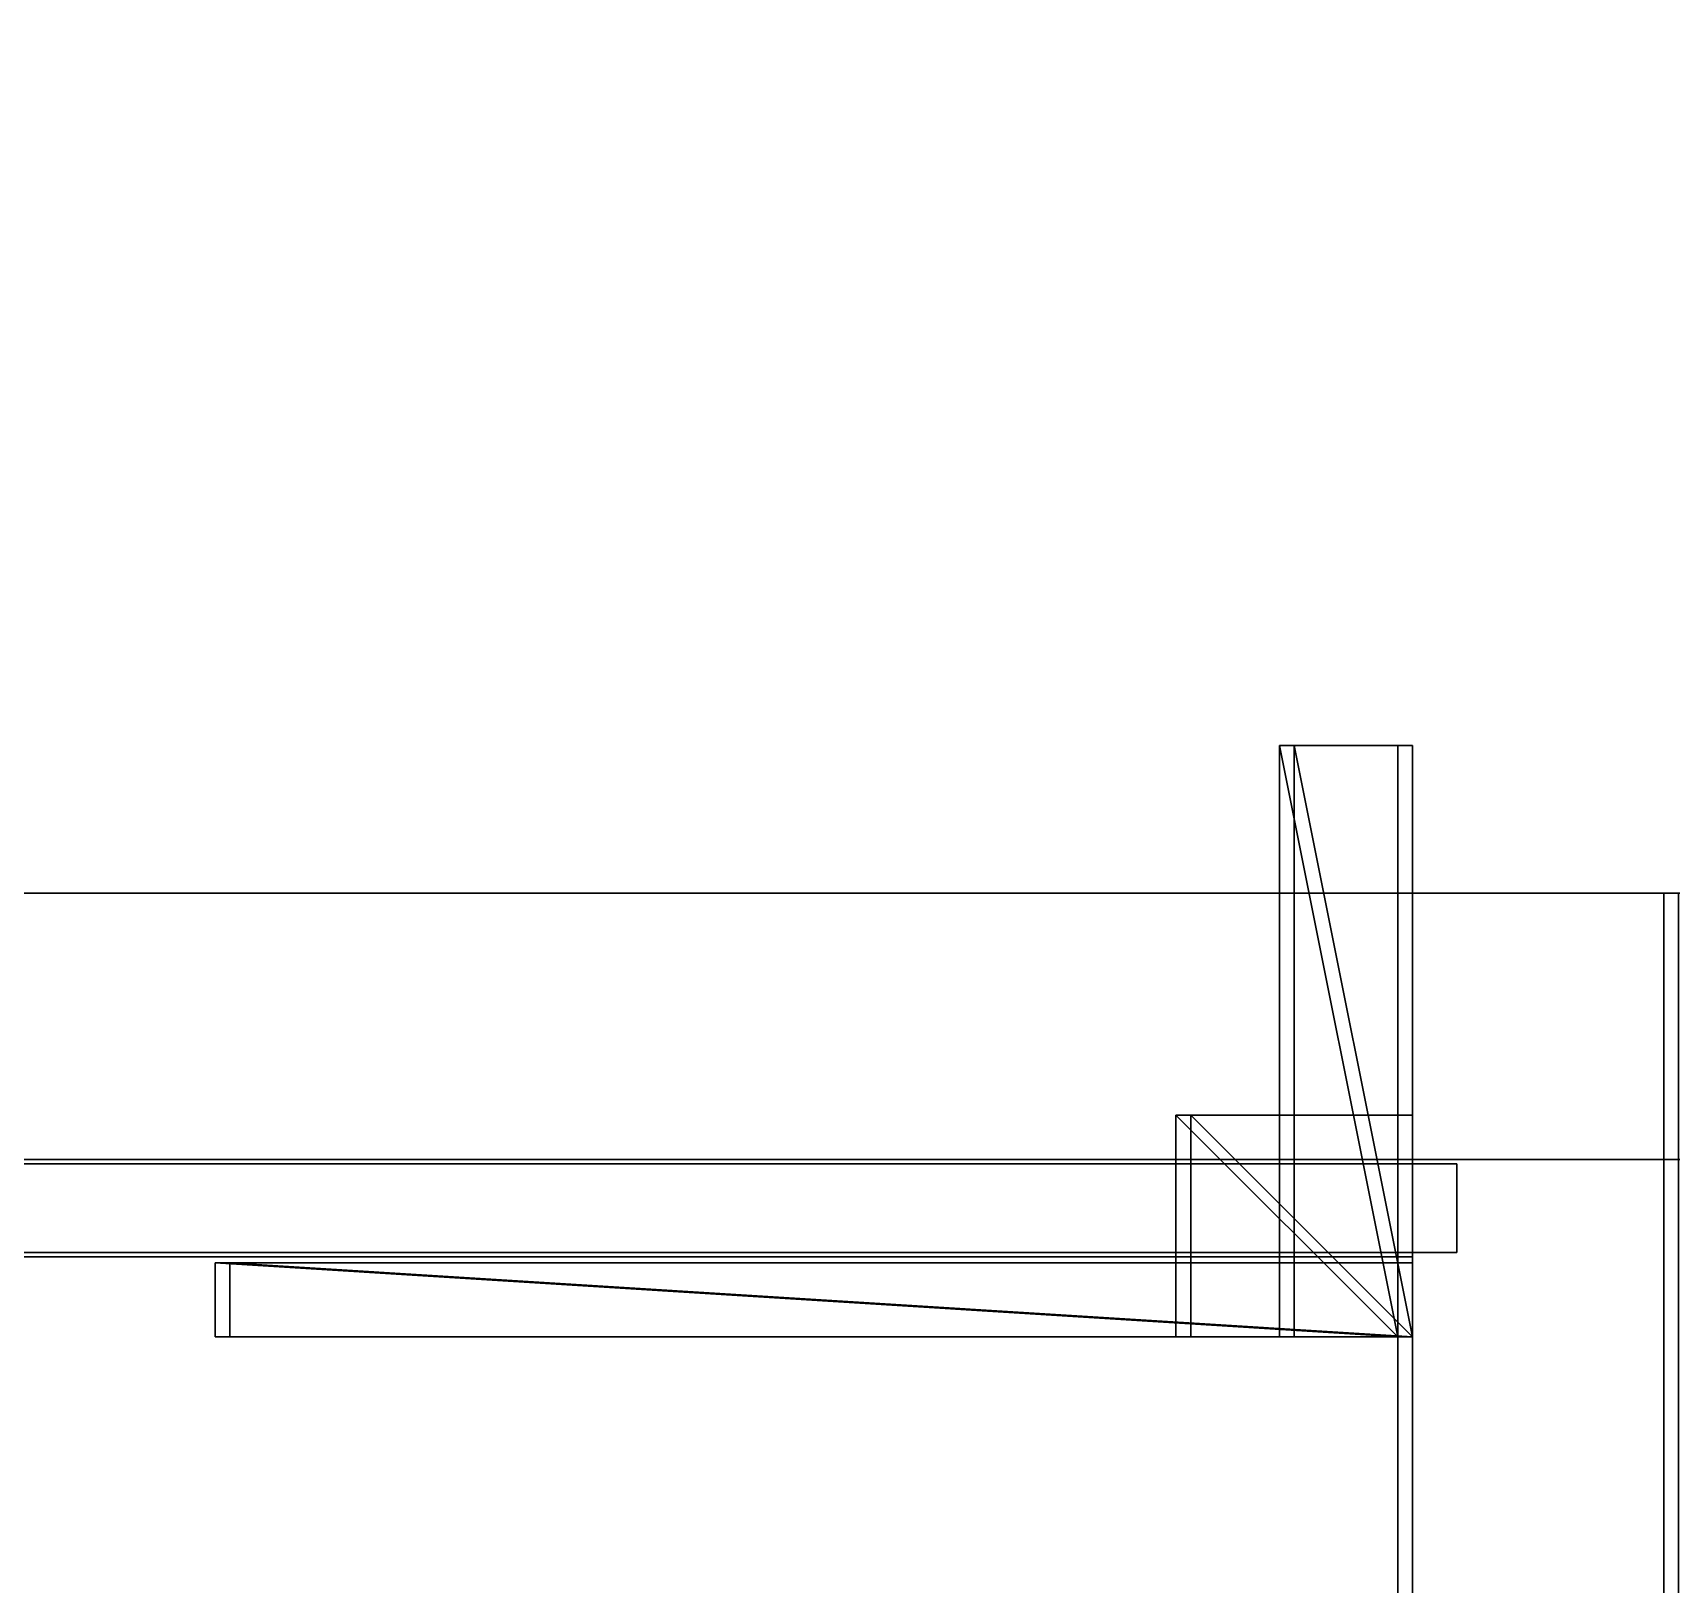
# Model space of a CAD drawing. Extents: x 0 to 7800, y -5130 to 1.
# Drawn here: x 2679.4 to 2790.2, y -250.7 to -145.8 of the extents above; entities that cross this region are included whole.
import ezdxf

# ---------------------------------------------------------------- set-up
doc = ezdxf.new("R2010")
doc.units = 0
for name, color, linetype in [('LAYER0', 7, 'CONTINUOUS'), ('LAYER181', 7, 'CONTINUOUS'), ('LAYER190', 2, 'CONTINUOUS'), ('LAYER191', 7, 'CONTINUOUS'), ('LAYER192', 253, 'CONTINUOUS'), ('LAYER193', 253, 'CONTINUOUS'), ('LAYER194', 253, 'CONTINUOUS'), ('LAYER195', 253, 'CONTINUOUS'), ('LAYER196', 253, 'CONTINUOUS'), ('LAYER197', 253, 'CONTINUOUS'), ('LAYER198', 7, 'CONTINUOUS'), ('LAYER199', 7, 'CONTINUOUS'), ('LAYER2', 7, 'CONTINUOUS'), ('LAYER200', 7, 'CONTINUOUS'), ('LAYER201', 7, 'CONTINUOUS'), ('LAYER285', 35, 'CONTINUOUS'), ('LAYER286', 35, 'CONTINUOUS'), ('LAYER287', 35, 'CONTINUOUS'), ('LAYER34', 7, 'CONTINUOUS'), ('LAYER4', 2, 'CONTINUOUS'), ('LAYER43', 2, 'CONTINUOUS'), ('LAYER44', 7, 'CONTINUOUS'), ('LAYER45', 253, 'CONTINUOUS'), ('LAYER46', 253, 'CONTINUOUS'), ('LAYER47', 253, 'CONTINUOUS'), ('LAYER48', 253, 'CONTINUOUS'), ('LAYER49', 253, 'CONTINUOUS'), ('LAYER50', 253, 'CONTINUOUS'), ('LAYER51', 7, 'CONTINUOUS'), ('LAYER53', 7, 'CONTINUOUS'), ('LAYER54', 7, 'CONTINUOUS'), ('LAYER727', 45, 'CONTINUOUS'), ('LAYER729', 45, 'CONTINUOUS'), ('LAYER731', 45, 'CONTINUOUS')]:
    doc.layers.add(name, color=color, linetype=linetype)

msp = doc.modelspace()

# ---------------------------------------------------------------- linework, layer by layer
at = {"layer": 'LAYER0'}
for points, invisible_edges in [([(4030.693, -54.002, -5), (1025.693, -1555.002, -5), (1025.693, -54.002, -5), (4030.693, -54.002, -5)], 1), ([(1025.693, -1555.002, -5), (4030.693, -54.002, -5), (1412.693, -4773.002, -5), (1025.693, -1555.002, -5)], 7), ([(1025.693, -54.002), (1412.693, -4773.002), (4030.693, -54.002), (1025.693, -54.002)], 3), ([(1412.693, -4773.002, -5), (4030.693, -54.002, -5), (1412.693, -5130.002, -5), (1412.693, -4773.002, -5)], 3), ([(1412.693, -5130.002, -5), (4030.693, -54.002, -5), (2602.693, -4730.002, -5), (1412.693, -5130.002, -5)], 7), ([(4030.693, -54.002), (1412.693, -4773.002), (2602.693, -4730.002), (4030.693, -54.002)], 7), ([(2602.693, -4730.002, -5), (4030.693, -54.002, -5), (4030.693, -289.002, -5), (2602.693, -4730.002, -5)], 5), ([(4030.693, -54.002), (2602.693, -4730.002), (4030.693, -289.002), (4030.693, -54.002)], 3)]:
    msp.add_3dface(points, dxfattribs=dict(at, invisible_edges=invisible_edges))
at = {"layer": 'LAYER181', "invisible_edges": 1}
for points in [[(2771.695, -204, 1950), (2771.695, -584, 2380), (2771.695, -204, 2380), (2771.695, -204, 1950)], [(2771.695, -584, 2380), (2771.695, -204, 1950), (2771.695, -584, 1950), (2771.695, -584, 2380)], [(2771.695, -204, 1950), (2789.695, -584, 1950), (2771.695, -584, 1950), (2771.695, -204, 1950)], [(2789.695, -584, 1950), (2771.695, -204, 1950), (2789.695, -204, 1950), (2789.695, -584, 1950)], [(2789.695, -204, 2380), (2771.695, -584, 2380), (2789.695, -584, 2380), (2789.695, -204, 2380)], [(2771.695, -584, 2380), (2789.695, -204, 2380), (2771.695, -204, 2380), (2771.695, -584, 2380)], [(2789.695, -204, 2380), (2771.695, -204, 1950), (2771.695, -204, 2380), (2789.695, -204, 2380)], [(2771.695, -204, 1950), (2789.695, -204, 2380), (2789.695, -204, 1950), (2771.695, -204, 1950)], [(2789.695, -584, 1950), (2789.695, -204, 2380), (2789.695, -584, 2380), (2789.695, -584, 1950)], [(2789.695, -204, 2380), (2789.695, -584, 1950), (2789.695, -204, 1950), (2789.695, -204, 2380)]]:
    msp.add_3dface(points, dxfattribs=at)
at = {"layer": 'LAYER190'}
for points in [[(2691.695, -234, 2349.5), (2691.695, -229, 2326.5), (2691.695, -234, 2326.5), (2691.695, -234, 2349.5)], [(2691.695, -229, 2349.5), (2691.695, -229, 2326.5), (2691.695, -234, 2349.5), (2691.695, -229, 2349.5)], [(2771.695, -234, 2349.5), (2691.695, -229, 2349.5), (2691.695, -234, 2349.5), (2771.695, -234, 2349.5)], [(2771.695, -229, 2349.5), (2691.695, -229, 2349.5), (2771.695, -234, 2349.5), (2771.695, -229, 2349.5)], [(2691.695, -229, 2326.5), (2771.695, -234, 2326.5), (2691.695, -234, 2326.5), (2691.695, -229, 2326.5)], [(2771.695, -229, 2326.5), (2771.695, -234, 2326.5), (2691.695, -229, 2326.5), (2771.695, -229, 2326.5)], [(2691.695, -229, 2349.5), (2771.695, -229, 2326.5), (2691.695, -229, 2326.5), (2691.695, -229, 2349.5)], [(2771.695, -229, 2349.5), (2771.695, -229, 2326.5), (2691.695, -229, 2349.5), (2771.695, -229, 2349.5)], [(2771.695, -234, 2326.5), (2771.695, -229, 2349.5), (2771.695, -234, 2349.5), (2771.695, -234, 2326.5)], [(2771.695, -229, 2326.5), (2771.695, -229, 2349.5), (2771.695, -234, 2326.5), (2771.695, -229, 2326.5)], [(2691.695, -234, 2326.5), (2771.695, -234, 2349.5), (2691.695, -234, 2349.5), (2691.695, -234, 2326.5)], [(2771.695, -234, 2326.5), (2771.695, -234, 2349.5), (2691.695, -234, 2326.5), (2771.695, -234, 2326.5)]]:
    msp.add_3dface(points, dxfattribs=at)
at = {"layer": 'LAYER191', "invisible_edges": 1}
for points in [[(2771.695, -234, 2349.5), (2691.695, -229, 2349.5), (2691.695, -234, 2349.5), (2771.695, -234, 2349.5)], [(2691.695, -229, 2349.5), (2771.695, -234, 2349.5), (2771.695, -229, 2349.5), (2691.695, -229, 2349.5)], [(2691.695, -229, 2349.5), (2691.695, -234, 2326.5), (2691.695, -234, 2349.5), (2691.695, -229, 2349.5)], [(2691.695, -234, 2326.5), (2691.695, -229, 2349.5), (2691.695, -229, 2326.5), (2691.695, -234, 2326.5)], [(2771.695, -229, 2326.5), (2691.695, -234, 2326.5), (2691.695, -229, 2326.5), (2771.695, -229, 2326.5)], [(2691.695, -234, 2326.5), (2771.695, -229, 2326.5), (2771.695, -234, 2326.5), (2691.695, -234, 2326.5)], [(2691.695, -229, 2349.5), (2771.695, -229, 2326.5), (2691.695, -229, 2326.5), (2691.695, -229, 2349.5)], [(2771.695, -229, 2326.5), (2691.695, -229, 2349.5), (2771.695, -229, 2349.5), (2771.695, -229, 2326.5)], [(2771.695, -229, 2326.5), (2771.695, -234, 2349.5), (2771.695, -234, 2326.5), (2771.695, -229, 2326.5)], [(2771.695, -234, 2349.5), (2771.695, -229, 2326.5), (2771.695, -229, 2349.5), (2771.695, -234, 2349.5)], [(2771.695, -234, 2349.5), (2691.695, -234, 2326.5), (2771.695, -234, 2326.5), (2771.695, -234, 2349.5)], [(2691.695, -234, 2326.5), (2771.695, -234, 2349.5), (2691.695, -234, 2349.5), (2691.695, -234, 2326.5)]]:
    msp.add_3dface(points, dxfattribs=at)
at = {"layer": 'LAYER192'}
for points in [[(2756.695, -234, 2349.5), (2756.695, -219, 2334.5), (2756.695, -234, 2334.5), (2756.695, -234, 2349.5)], [(2756.695, -219, 2349.5), (2756.695, -219, 2334.5), (2756.695, -234, 2349.5), (2756.695, -219, 2349.5)], [(2771.695, -234, 2349.5), (2756.695, -219, 2349.5), (2756.695, -234, 2349.5), (2771.695, -234, 2349.5)], [(2771.695, -219, 2349.5), (2756.695, -219, 2349.5), (2771.695, -234, 2349.5), (2771.695, -219, 2349.5)], [(2756.695, -219, 2334.5), (2771.695, -234, 2334.5), (2756.695, -234, 2334.5), (2756.695, -219, 2334.5)], [(2771.695, -219, 2334.5), (2771.695, -234, 2334.5), (2756.695, -219, 2334.5), (2771.695, -219, 2334.5)], [(2756.695, -219, 2349.5), (2771.695, -219, 2334.5), (2756.695, -219, 2334.5), (2756.695, -219, 2349.5)], [(2771.695, -219, 2349.5), (2771.695, -219, 2334.5), (2756.695, -219, 2349.5), (2771.695, -219, 2349.5)], [(2771.695, -234, 2334.5), (2771.695, -219, 2349.5), (2771.695, -234, 2349.5), (2771.695, -234, 2334.5)], [(2771.695, -219, 2334.5), (2771.695, -219, 2349.5), (2771.695, -234, 2334.5), (2771.695, -219, 2334.5)], [(2756.695, -234, 2334.5), (2771.695, -234, 2349.5), (2756.695, -234, 2349.5), (2756.695, -234, 2334.5)], [(2771.695, -234, 2334.5), (2771.695, -234, 2349.5), (2756.695, -234, 2334.5), (2771.695, -234, 2334.5)]]:
    msp.add_3dface(points, dxfattribs=at)
at = {"layer": 'LAYER193'}
for points in [[(2756.695, -234, 2349.5), (2756.695, -219, 2334.5), (2756.695, -234, 2334.5), (2756.695, -234, 2349.5)], [(2756.695, -219, 2349.5), (2756.695, -219, 2334.5), (2756.695, -234, 2349.5), (2756.695, -219, 2349.5)], [(2771.695, -234, 2349.5), (2756.695, -219, 2349.5), (2756.695, -234, 2349.5), (2771.695, -234, 2349.5)], [(2771.695, -219, 2349.5), (2756.695, -219, 2349.5), (2771.695, -234, 2349.5), (2771.695, -219, 2349.5)], [(2756.695, -219, 2334.5), (2771.695, -234, 2334.5), (2756.695, -234, 2334.5), (2756.695, -219, 2334.5)], [(2771.695, -219, 2334.5), (2771.695, -234, 2334.5), (2756.695, -219, 2334.5), (2771.695, -219, 2334.5)], [(2756.695, -219, 2349.5), (2771.695, -219, 2334.5), (2756.695, -219, 2334.5), (2756.695, -219, 2349.5)], [(2771.695, -219, 2349.5), (2771.695, -219, 2334.5), (2756.695, -219, 2349.5), (2771.695, -219, 2349.5)], [(2771.695, -234, 2334.5), (2771.695, -219, 2349.5), (2771.695, -234, 2349.5), (2771.695, -234, 2334.5)], [(2771.695, -219, 2334.5), (2771.695, -219, 2349.5), (2771.695, -234, 2334.5), (2771.695, -219, 2334.5)], [(2756.695, -234, 2334.5), (2771.695, -234, 2349.5), (2756.695, -234, 2349.5), (2756.695, -234, 2334.5)], [(2771.695, -234, 2334.5), (2771.695, -234, 2349.5), (2756.695, -234, 2334.5), (2771.695, -234, 2334.5)]]:
    msp.add_3dface(points, dxfattribs=at)
at = {"layer": 'LAYER194'}
for points in [[(2756.695, -234, 2349.5), (2756.695, -219, 2334.5), (2756.695, -234, 2334.5), (2756.695, -234, 2349.5)], [(2756.695, -219, 2349.5), (2756.695, -219, 2334.5), (2756.695, -234, 2349.5), (2756.695, -219, 2349.5)], [(2771.695, -234, 2349.5), (2756.695, -219, 2349.5), (2756.695, -234, 2349.5), (2771.695, -234, 2349.5)], [(2771.695, -219, 2349.5), (2756.695, -219, 2349.5), (2771.695, -234, 2349.5), (2771.695, -219, 2349.5)], [(2756.695, -219, 2334.5), (2771.695, -234, 2334.5), (2756.695, -234, 2334.5), (2756.695, -219, 2334.5)], [(2771.695, -219, 2334.5), (2771.695, -234, 2334.5), (2756.695, -219, 2334.5), (2771.695, -219, 2334.5)], [(2756.695, -219, 2349.5), (2771.695, -219, 2334.5), (2756.695, -219, 2334.5), (2756.695, -219, 2349.5)], [(2771.695, -219, 2349.5), (2771.695, -219, 2334.5), (2756.695, -219, 2349.5), (2771.695, -219, 2349.5)], [(2771.695, -234, 2334.5), (2771.695, -219, 2349.5), (2771.695, -234, 2349.5), (2771.695, -234, 2334.5)], [(2771.695, -219, 2334.5), (2771.695, -219, 2349.5), (2771.695, -234, 2334.5), (2771.695, -219, 2334.5)], [(2756.695, -234, 2334.5), (2771.695, -234, 2349.5), (2756.695, -234, 2349.5), (2756.695, -234, 2334.5)], [(2771.695, -234, 2334.5), (2771.695, -234, 2349.5), (2756.695, -234, 2334.5), (2771.695, -234, 2334.5)]]:
    msp.add_3dface(points, dxfattribs=at)
at = {"layer": 'LAYER195'}
for points in [[(2756.695, -234, 2349.5), (2756.695, -219, 2334.5), (2756.695, -234, 2334.5), (2756.695, -234, 2349.5)], [(2756.695, -219, 2349.5), (2756.695, -219, 2334.5), (2756.695, -234, 2349.5), (2756.695, -219, 2349.5)], [(2771.695, -234, 2349.5), (2756.695, -219, 2349.5), (2756.695, -234, 2349.5), (2771.695, -234, 2349.5)], [(2771.695, -219, 2349.5), (2756.695, -219, 2349.5), (2771.695, -234, 2349.5), (2771.695, -219, 2349.5)], [(2756.695, -219, 2334.5), (2771.695, -234, 2334.5), (2756.695, -234, 2334.5), (2756.695, -219, 2334.5)], [(2771.695, -219, 2334.5), (2771.695, -234, 2334.5), (2756.695, -219, 2334.5), (2771.695, -219, 2334.5)], [(2756.695, -219, 2349.5), (2771.695, -219, 2334.5), (2756.695, -219, 2334.5), (2756.695, -219, 2349.5)], [(2771.695, -219, 2349.5), (2771.695, -219, 2334.5), (2756.695, -219, 2349.5), (2771.695, -219, 2349.5)], [(2771.695, -234, 2334.5), (2771.695, -219, 2349.5), (2771.695, -234, 2349.5), (2771.695, -234, 2334.5)], [(2771.695, -219, 2334.5), (2771.695, -219, 2349.5), (2771.695, -234, 2334.5), (2771.695, -219, 2334.5)], [(2756.695, -234, 2334.5), (2771.695, -234, 2349.5), (2756.695, -234, 2349.5), (2756.695, -234, 2334.5)], [(2771.695, -234, 2334.5), (2771.695, -234, 2349.5), (2756.695, -234, 2334.5), (2771.695, -234, 2334.5)]]:
    msp.add_3dface(points, dxfattribs=at)
at = {"layer": 'LAYER196'}
for points in [[(2763.695, -234, 2349.5), (2763.695, -194, 2341.5), (2763.695, -234, 2341.5), (2763.695, -234, 2349.5)], [(2763.695, -194, 2349.5), (2763.695, -194, 2341.5), (2763.695, -234, 2349.5), (2763.695, -194, 2349.5)], [(2771.695, -234, 2349.5), (2763.695, -194, 2349.5), (2763.695, -234, 2349.5), (2771.695, -234, 2349.5)], [(2771.695, -194, 2349.5), (2763.695, -194, 2349.5), (2771.695, -234, 2349.5), (2771.695, -194, 2349.5)], [(2763.695, -194, 2341.5), (2771.695, -234, 2341.5), (2763.695, -234, 2341.5), (2763.695, -194, 2341.5)], [(2771.695, -194, 2341.5), (2771.695, -234, 2341.5), (2763.695, -194, 2341.5), (2771.695, -194, 2341.5)], [(2763.695, -194, 2349.5), (2771.695, -194, 2341.5), (2763.695, -194, 2341.5), (2763.695, -194, 2349.5)], [(2771.695, -194, 2349.5), (2771.695, -194, 2341.5), (2763.695, -194, 2349.5), (2771.695, -194, 2349.5)], [(2771.695, -234, 2341.5), (2771.695, -194, 2349.5), (2771.695, -234, 2349.5), (2771.695, -234, 2341.5)], [(2771.695, -194, 2341.5), (2771.695, -194, 2349.5), (2771.695, -234, 2341.5), (2771.695, -194, 2341.5)], [(2763.695, -234, 2341.5), (2771.695, -234, 2349.5), (2763.695, -234, 2349.5), (2763.695, -234, 2341.5)], [(2771.695, -234, 2341.5), (2771.695, -234, 2349.5), (2763.695, -234, 2341.5), (2771.695, -234, 2341.5)]]:
    msp.add_3dface(points, dxfattribs=at)
at = {"layer": 'LAYER197'}
for points in [[(2691.695, -234, 2349.5), (2691.695, -229, 2333.5), (2691.695, -234, 2333.5), (2691.695, -234, 2349.5)], [(2691.695, -229, 2349.5), (2691.695, -229, 2333.5), (2691.695, -234, 2349.5), (2691.695, -229, 2349.5)], [(2771.695, -234, 2349.5), (2691.695, -229, 2349.5), (2691.695, -234, 2349.5), (2771.695, -234, 2349.5)], [(2771.695, -229, 2349.5), (2691.695, -229, 2349.5), (2771.695, -234, 2349.5), (2771.695, -229, 2349.5)], [(2691.695, -229, 2333.5), (2771.695, -234, 2333.5), (2691.695, -234, 2333.5), (2691.695, -229, 2333.5)], [(2771.695, -229, 2333.5), (2771.695, -234, 2333.5), (2691.695, -229, 2333.5), (2771.695, -229, 2333.5)], [(2691.695, -229, 2349.5), (2771.695, -229, 2333.5), (2691.695, -229, 2333.5), (2691.695, -229, 2349.5)], [(2771.695, -229, 2349.5), (2771.695, -229, 2333.5), (2691.695, -229, 2349.5), (2771.695, -229, 2349.5)], [(2771.695, -234, 2333.5), (2771.695, -229, 2349.5), (2771.695, -234, 2349.5), (2771.695, -234, 2333.5)], [(2771.695, -229, 2333.5), (2771.695, -229, 2349.5), (2771.695, -234, 2333.5), (2771.695, -229, 2333.5)], [(2691.695, -234, 2333.5), (2771.695, -234, 2349.5), (2691.695, -234, 2349.5), (2691.695, -234, 2333.5)], [(2771.695, -234, 2333.5), (2771.695, -234, 2349.5), (2691.695, -234, 2333.5), (2771.695, -234, 2333.5)]]:
    msp.add_3dface(points, dxfattribs=at)
at = {"layer": 'LAYER198', "invisible_edges": 1}
for points in [[(2771.695, -204, 1951), (2029.695, -584, 1951), (2029.695, -204, 1951), (2771.695, -204, 1951)], [(2029.695, -584, 1951), (2771.695, -204, 1951), (2771.695, -584, 1951), (2029.695, -584, 1951)], [(2029.695, -204, 1969), (2771.695, -204, 1951), (2029.695, -204, 1951), (2029.695, -204, 1969)], [(2771.695, -204, 1951), (2029.695, -204, 1969), (2771.695, -204, 1969), (2771.695, -204, 1951)], [(2771.695, -584, 1969), (2029.695, -204, 1969), (2029.695, -584, 1969), (2771.695, -584, 1969)], [(2029.695, -204, 1969), (2771.695, -584, 1969), (2771.695, -204, 1969), (2029.695, -204, 1969)], [(2771.695, -204, 1951), (2771.695, -584, 1969), (2771.695, -584, 1951), (2771.695, -204, 1951)], [(2771.695, -584, 1969), (2771.695, -204, 1951), (2771.695, -204, 1969), (2771.695, -584, 1969)]]:
    msp.add_3dface(points, dxfattribs=at)
at = {"layer": 'LAYER199', "invisible_edges": 1}
for points in [[(2029.695, -204, 2379), (2771.695, -584, 2379), (2771.695, -204, 2379), (2029.695, -204, 2379)], [(2771.695, -584, 2379), (2029.695, -204, 2379), (2029.695, -584, 2379), (2771.695, -584, 2379)], [(2771.695, -204, 2361), (2029.695, -204, 2379), (2771.695, -204, 2379), (2771.695, -204, 2361)], [(2029.695, -204, 2379), (2771.695, -204, 2361), (2029.695, -204, 2361), (2029.695, -204, 2379)], [(2029.695, -584, 2361), (2771.695, -204, 2361), (2771.695, -584, 2361), (2029.695, -584, 2361)], [(2771.695, -204, 2361), (2029.695, -584, 2361), (2029.695, -204, 2361), (2771.695, -204, 2361)], [(2771.695, -204, 2361), (2771.695, -584, 2379), (2771.695, -584, 2361), (2771.695, -204, 2361)], [(2771.695, -584, 2379), (2771.695, -204, 2361), (2771.695, -204, 2379), (2771.695, -584, 2379)]]:
    msp.add_3dface(points, dxfattribs=at)
at = {"layer": 'LAYER2'}
for points, invisible_edges in [([(1175.693, -204.002), (1025.693, -54.002), (4030.693, -54.002), (1175.693, -204.002)], 5), ([(1175.693, -204.002), (4030.693, -54.002), (3880.693, -204.002), (1175.693, -204.002)], 3), ([(1175.693, -204.002, 2657), (3580.703, -204.002, 1910), (3880.693, -204.002, 2657), (1175.693, -204.002, 2657)], 3), ([(1175.693, -204.002, 2657), (3580.703, -204.002, 1830), (3580.703, -204.002, 1910), (1175.693, -204.002, 2657)], 5), ([(1175.693, -204.002, 2657), (3050.703, -204.002, 1730), (3580.703, -204.002, 1830), (1175.693, -204.002, 2657)], 7), ([(1175.693, -204.002, 2657), (3050.703, -204.002, 1650), (3050.703, -204.002, 1730), (1175.693, -204.002, 2657)], 5), ([(1175.693, -204.002, 2657), (1830.703, -204.002, 1160), (3050.703, -204.002, 1650), (1175.693, -204.002, 2657)], 7), ([(1830.703, -204.002, 1080), (1175.693, -204.002), (3110.703, -204.002, 1080), (1830.703, -204.002, 1080)], 7), ([(3880.693, -204.002), (3110.703, -204.002, 1080), (1175.693, -204.002), (3880.693, -204.002)], 3), ([(3050.703, -204.002, 1650), (1830.703, -204.002, 1160), (3110.703, -204.002, 1650), (3050.703, -204.002, 1650)], 3), ([(1830.703, -204.002, 1160), (3640.703, -204.002, 1830), (3110.703, -204.002, 1650), (1830.703, -204.002, 1160)], 7), ([(1890.703, -204.002, 1160), (3640.703, -204.002, 1830), (1830.703, -204.002, 1160), (1890.703, -204.002, 1160)], 3), ([(1890.703, -204.002, 1080), (3050.703, -204.002, 1160), (1890.703, -204.002, 1160), (1890.703, -204.002, 1080)], 3), ([(3050.703, -204.002, 1160), (1890.703, -204.002, 1080), (3050.703, -204.002, 1080), (3050.703, -204.002, 1160)], 3), ([(3050.703, -204.002, 1160), (3640.703, -204.002, 1830), (1890.703, -204.002, 1160), (3050.703, -204.002, 1160)], 7)]:
    msp.add_3dface(points, dxfattribs=dict(at, invisible_edges=invisible_edges))
at = {"layer": 'LAYER200', "invisible_edges": 1}
for points in [[(2025.695, -222.3, 1965), (2775.695, -228.3, 1965), (2025.695, -228.3, 1965), (2025.695, -222.3, 1965)], [(2775.695, -228.3, 1965), (2025.695, -222.3, 1965), (2775.695, -222.3, 1965), (2775.695, -228.3, 1965)], [(2775.695, -222.3, 2365), (2025.695, -228.3, 2365), (2775.695, -228.3, 2365), (2775.695, -222.3, 2365)], [(2025.695, -228.3, 2365), (2775.695, -222.3, 2365), (2025.695, -222.3, 2365), (2025.695, -228.3, 2365)], [(2025.695, -222.3, 1965), (2775.695, -222.3, 2365), (2775.695, -222.3, 1965), (2025.695, -222.3, 1965)], [(2775.695, -222.3, 2365), (2025.695, -222.3, 1965), (2025.695, -222.3, 2365), (2775.695, -222.3, 2365)], [(2775.695, -222.3, 2365), (2775.695, -228.3, 1965), (2775.695, -222.3, 1965), (2775.695, -222.3, 2365)], [(2775.695, -228.3, 1965), (2775.695, -222.3, 2365), (2775.695, -228.3, 2365), (2775.695, -228.3, 1965)], [(2025.695, -228.3, 2365), (2775.695, -228.3, 1965), (2775.695, -228.3, 2365), (2025.695, -228.3, 2365)], [(2775.695, -228.3, 1965), (2025.695, -228.3, 2365), (2025.695, -228.3, 1965), (2775.695, -228.3, 1965)]]:
    msp.add_3dface(points, dxfattribs=at)
at = {"layer": 'LAYER201', "invisible_edges": 1}
for points in [[(2771.695, -204, 2361), (2029.695, -204, 2241), (2029.695, -204, 2361), (2771.695, -204, 2361)], [(2029.695, -204, 2241), (2771.695, -204, 2361), (2771.695, -204, 2241), (2029.695, -204, 2241)], [(2771.695, -222, 2241), (2029.695, -204, 2241), (2771.695, -204, 2241), (2771.695, -222, 2241)], [(2029.695, -204, 2241), (2771.695, -222, 2241), (2029.695, -222, 2241), (2029.695, -204, 2241)], [(2029.695, -222, 2361), (2771.695, -204, 2361), (2029.695, -204, 2361), (2029.695, -222, 2361)], [(2771.695, -204, 2361), (2029.695, -222, 2361), (2771.695, -222, 2361), (2771.695, -204, 2361)], [(2771.695, -204, 2361), (2771.695, -222, 2241), (2771.695, -204, 2241), (2771.695, -204, 2361)], [(2771.695, -222, 2241), (2771.695, -204, 2361), (2771.695, -222, 2361), (2771.695, -222, 2241)], [(2771.695, -222, 2241), (2029.695, -222, 2361), (2029.695, -222, 2241), (2771.695, -222, 2241)], [(2029.695, -222, 2361), (2771.695, -222, 2241), (2771.695, -222, 2361), (2029.695, -222, 2361)]]:
    msp.add_3dface(points, dxfattribs=at)
at = {"layer": 'LAYER285'}
for points, invisible_edges in [([(3180.695, -204, 910), (2011.695, -204, 880), (2011.695, -204, 910), (3180.695, -204, 910)], 1), ([(2011.695, -204, 880), (3180.695, -204, 910), (3180.695, -204, 880), (2011.695, -204, 880)], 1), ([(3180.695, -204, 880), (2572.435, -380.93, 880), (2011.695, -204, 880), (3180.695, -204, 880)], 3), ([(2011.695, -204, 910), (2243.915, -377.59, 910), (3180.695, -204, 910), (2011.695, -204, 910)], 3), ([(3180.695, -204, 910), (2243.915, -377.59, 910), (2258.465, -376.39, 910), (3180.695, -204, 910)], 5), ([(2544.045, -376.39, 910), (3180.695, -204, 910), (2258.465, -376.39, 910), (2544.045, -376.39, 910)], 3), ([(2558.355, -377.59, 910), (3180.695, -204, 910), (2544.045, -376.39, 910), (2558.355, -377.59, 910)], 3), ([(2572.435, -380.93, 910), (3180.695, -204, 910), (2558.355, -377.59, 910), (2572.435, -380.93, 910)], 3), ([(2572.435, -380.93, 880), (3180.695, -204, 880), (2585.795, -386.43, 880), (2572.435, -380.93, 880)], 3), ([(2585.795, -386.43, 910), (3180.695, -204, 910), (2572.435, -380.93, 910), (2585.795, -386.43, 910)], 3), ([(2585.795, -386.43, 880), (3180.695, -204, 880), (2597.965, -394.08, 880), (2585.795, -386.43, 880)], 3), ([(2597.965, -394.08, 910), (3180.695, -204, 910), (2585.795, -386.43, 910), (2597.965, -394.08, 910)], 3), ([(2597.965, -394.08, 880), (3180.695, -204, 880), (3180.695, -854, 880), (2597.965, -394.08, 880)], 5), ([(3180.695, -204, 910), (2597.965, -394.08, 910), (3180.695, -854, 910), (3180.695, -204, 910)], 3)]:
    msp.add_3dface(points, dxfattribs=dict(at, invisible_edges=invisible_edges))
at = {"layer": 'LAYER286'}
for points, invisible_edges in [([(3180.695, -204, 910), (2029.695, -222, 910), (2011.695, -204, 910), (3180.695, -204, 910)], 3), ([(2011.695, -204, 930), (3180.695, -204, 910), (2011.695, -204, 910), (2011.695, -204, 930)], 1), ([(3180.695, -204, 910), (2011.695, -204, 930), (3180.695, -204, 930), (3180.695, -204, 910)], 1), ([(2011.695, -204, 930), (3180.695, -222, 930), (3180.695, -204, 930), (2011.695, -204, 930)], 1), ([(3180.695, -222, 930), (2011.695, -204, 930), (2029.695, -222, 930), (3180.695, -222, 930)], 3), ([(2029.695, -222, 910), (3180.695, -204, 910), (3180.695, -222, 910), (2029.695, -222, 910)], 1), ([(3180.695, -222, 930), (2029.695, -222, 910), (3180.695, -222, 910), (3180.695, -222, 930)], 1), ([(2029.695, -222, 910), (3180.695, -222, 930), (2029.695, -222, 930), (2029.695, -222, 910)], 1)]:
    msp.add_3dface(points, dxfattribs=dict(at, invisible_edges=invisible_edges))
at = {"layer": 'LAYER287'}
for points, invisible_edges in [([(3880.695, -204, 930), (3862.695, -222, 930), (2011.695, -204, 930), (3880.695, -204, 930)], 3), ([(2011.695, -204, 930), (3862.695, -222, 930), (2011.695, -222, 930), (2011.695, -204, 930)], 1), ([(2011.695, -204, 1030), (3880.695, -204, 930), (2011.695, -204, 930), (2011.695, -204, 1030)], 1), ([(3880.695, -204, 930), (2011.695, -204, 1030), (3880.695, -204, 1030), (3880.695, -204, 930)], 1), ([(3862.695, -222, 1030), (3880.695, -204, 1030), (2011.695, -204, 1030), (3862.695, -222, 1030)], 5), ([(3862.695, -222, 1030), (2011.695, -204, 1030), (2011.695, -222, 1030), (3862.695, -222, 1030)], 1), ([(3862.695, -222, 1030), (2011.695, -222, 930), (3862.695, -222, 930), (3862.695, -222, 1030)], 1), ([(2011.695, -222, 930), (3862.695, -222, 1030), (2011.695, -222, 1030), (2011.695, -222, 930)], 1)]:
    msp.add_3dface(points, dxfattribs=dict(at, invisible_edges=invisible_edges))
at = {"layer": 'LAYER34', "invisible_edges": 1}
for points in [[(2772.695, -204, 180), (2772.695, -819, 880), (2772.695, -204, 880), (2772.695, -204, 180)], [(2772.695, -819, 880), (2772.695, -204, 180), (2772.695, -819, 180), (2772.695, -819, 880)], [(2772.695, -204, 180), (2790.695, -819, 180), (2772.695, -819, 180), (2772.695, -204, 180)], [(2790.695, -819, 180), (2772.695, -204, 180), (2790.695, -204, 180), (2790.695, -819, 180)], [(2790.695, -204, 880), (2772.695, -819, 880), (2790.695, -819, 880), (2790.695, -204, 880)], [(2772.695, -819, 880), (2790.695, -204, 880), (2772.695, -204, 880), (2772.695, -819, 880)], [(2790.695, -204, 880), (2772.695, -204, 180), (2772.695, -204, 880), (2790.695, -204, 880)], [(2772.695, -204, 180), (2790.695, -204, 880), (2790.695, -204, 180), (2772.695, -204, 180)]]:
    msp.add_3dface(points, dxfattribs=at)
at = {"layer": 'LAYER4', "invisible_edges": 1}
for points in [[(3880.695, -204, 2657), (1175.695, -204, 2400), (1175.695, -204, 2657), (3880.695, -204, 2657)], [(1175.695, -204, 2400), (3880.695, -204, 2657), (3880.695, -204, 2400), (1175.695, -204, 2400)], [(3880.695, -404, 2400), (1175.695, -204, 2400), (3880.695, -204, 2400), (3880.695, -404, 2400)], [(1175.695, -204, 2400), (3880.695, -404, 2400), (1175.695, -404, 2400), (1175.695, -204, 2400)], [(1175.695, -404, 2657), (3880.695, -204, 2657), (1175.695, -204, 2657), (1175.695, -404, 2657)], [(3880.695, -204, 2657), (1175.695, -404, 2657), (3880.695, -404, 2657), (3880.695, -204, 2657)]]:
    msp.add_3dface(points, dxfattribs=at)
at = {"layer": 'LAYER43'}
for points in [[(2692.695, -234, 850.5), (2692.695, -229, 827.5), (2692.695, -234, 827.5), (2692.695, -234, 850.5)], [(2692.695, -229, 850.5), (2692.695, -229, 827.5), (2692.695, -234, 850.5), (2692.695, -229, 850.5)], [(2772.695, -234, 850.5), (2692.695, -229, 850.5), (2692.695, -234, 850.5), (2772.695, -234, 850.5)], [(2772.695, -229, 850.5), (2692.695, -229, 850.5), (2772.695, -234, 850.5), (2772.695, -229, 850.5)], [(2692.695, -229, 827.5), (2772.695, -234, 827.5), (2692.695, -234, 827.5), (2692.695, -229, 827.5)], [(2772.695, -229, 827.5), (2772.695, -234, 827.5), (2692.695, -229, 827.5), (2772.695, -229, 827.5)], [(2692.695, -229, 850.5), (2772.695, -229, 827.5), (2692.695, -229, 827.5), (2692.695, -229, 850.5)], [(2772.695, -229, 850.5), (2772.695, -229, 827.5), (2692.695, -229, 850.5), (2772.695, -229, 850.5)], [(2772.695, -234, 827.5), (2772.695, -229, 850.5), (2772.695, -234, 850.5), (2772.695, -234, 827.5)], [(2772.695, -229, 827.5), (2772.695, -229, 850.5), (2772.695, -234, 827.5), (2772.695, -229, 827.5)], [(2692.695, -234, 827.5), (2772.695, -234, 850.5), (2692.695, -234, 850.5), (2692.695, -234, 827.5)], [(2772.695, -234, 827.5), (2772.695, -234, 850.5), (2692.695, -234, 827.5), (2772.695, -234, 827.5)]]:
    msp.add_3dface(points, dxfattribs=at)
at = {"layer": 'LAYER44', "invisible_edges": 1}
for points in [[(2772.695, -234, 850.5), (2692.695, -229, 850.5), (2692.695, -234, 850.5), (2772.695, -234, 850.5)], [(2692.695, -229, 850.5), (2772.695, -234, 850.5), (2772.695, -229, 850.5), (2692.695, -229, 850.5)], [(2692.695, -229, 850.5), (2692.695, -234, 827.5), (2692.695, -234, 850.5), (2692.695, -229, 850.5)], [(2692.695, -234, 827.5), (2692.695, -229, 850.5), (2692.695, -229, 827.5), (2692.695, -234, 827.5)], [(2772.695, -229, 827.5), (2692.695, -234, 827.5), (2692.695, -229, 827.5), (2772.695, -229, 827.5)], [(2692.695, -234, 827.5), (2772.695, -229, 827.5), (2772.695, -234, 827.5), (2692.695, -234, 827.5)], [(2692.695, -229, 850.5), (2772.695, -229, 827.5), (2692.695, -229, 827.5), (2692.695, -229, 850.5)], [(2772.695, -229, 827.5), (2692.695, -229, 850.5), (2772.695, -229, 850.5), (2772.695, -229, 827.5)], [(2772.695, -229, 827.5), (2772.695, -234, 850.5), (2772.695, -234, 827.5), (2772.695, -229, 827.5)], [(2772.695, -234, 850.5), (2772.695, -229, 827.5), (2772.695, -229, 850.5), (2772.695, -234, 850.5)], [(2772.695, -234, 850.5), (2692.695, -234, 827.5), (2772.695, -234, 827.5), (2772.695, -234, 850.5)], [(2692.695, -234, 827.5), (2772.695, -234, 850.5), (2692.695, -234, 850.5), (2692.695, -234, 827.5)]]:
    msp.add_3dface(points, dxfattribs=at)
at = {"layer": 'LAYER45'}
for points in [[(2757.695, -234, 850.5), (2757.695, -219, 835.5), (2757.695, -234, 835.5), (2757.695, -234, 850.5)], [(2757.695, -219, 850.5), (2757.695, -219, 835.5), (2757.695, -234, 850.5), (2757.695, -219, 850.5)], [(2772.695, -234, 850.5), (2757.695, -219, 850.5), (2757.695, -234, 850.5), (2772.695, -234, 850.5)], [(2772.695, -219, 850.5), (2757.695, -219, 850.5), (2772.695, -234, 850.5), (2772.695, -219, 850.5)], [(2757.695, -219, 835.5), (2772.695, -234, 835.5), (2757.695, -234, 835.5), (2757.695, -219, 835.5)], [(2772.695, -219, 835.5), (2772.695, -234, 835.5), (2757.695, -219, 835.5), (2772.695, -219, 835.5)], [(2757.695, -219, 850.5), (2772.695, -219, 835.5), (2757.695, -219, 835.5), (2757.695, -219, 850.5)], [(2772.695, -219, 850.5), (2772.695, -219, 835.5), (2757.695, -219, 850.5), (2772.695, -219, 850.5)], [(2772.695, -234, 835.5), (2772.695, -219, 850.5), (2772.695, -234, 850.5), (2772.695, -234, 835.5)], [(2772.695, -219, 835.5), (2772.695, -219, 850.5), (2772.695, -234, 835.5), (2772.695, -219, 835.5)], [(2757.695, -234, 835.5), (2772.695, -234, 850.5), (2757.695, -234, 850.5), (2757.695, -234, 835.5)], [(2772.695, -234, 835.5), (2772.695, -234, 850.5), (2757.695, -234, 835.5), (2772.695, -234, 835.5)]]:
    msp.add_3dface(points, dxfattribs=at)
at = {"layer": 'LAYER46'}
for points in [[(2757.695, -234, 850.5), (2757.695, -219, 835.5), (2757.695, -234, 835.5), (2757.695, -234, 850.5)], [(2757.695, -219, 850.5), (2757.695, -219, 835.5), (2757.695, -234, 850.5), (2757.695, -219, 850.5)], [(2772.695, -234, 850.5), (2757.695, -219, 850.5), (2757.695, -234, 850.5), (2772.695, -234, 850.5)], [(2772.695, -219, 850.5), (2757.695, -219, 850.5), (2772.695, -234, 850.5), (2772.695, -219, 850.5)], [(2757.695, -219, 835.5), (2772.695, -234, 835.5), (2757.695, -234, 835.5), (2757.695, -219, 835.5)], [(2772.695, -219, 835.5), (2772.695, -234, 835.5), (2757.695, -219, 835.5), (2772.695, -219, 835.5)], [(2757.695, -219, 850.5), (2772.695, -219, 835.5), (2757.695, -219, 835.5), (2757.695, -219, 850.5)], [(2772.695, -219, 850.5), (2772.695, -219, 835.5), (2757.695, -219, 850.5), (2772.695, -219, 850.5)], [(2772.695, -234, 835.5), (2772.695, -219, 850.5), (2772.695, -234, 850.5), (2772.695, -234, 835.5)], [(2772.695, -219, 835.5), (2772.695, -219, 850.5), (2772.695, -234, 835.5), (2772.695, -219, 835.5)], [(2757.695, -234, 835.5), (2772.695, -234, 850.5), (2757.695, -234, 850.5), (2757.695, -234, 835.5)], [(2772.695, -234, 835.5), (2772.695, -234, 850.5), (2757.695, -234, 835.5), (2772.695, -234, 835.5)]]:
    msp.add_3dface(points, dxfattribs=at)
at = {"layer": 'LAYER47'}
for points in [[(2757.695, -234, 850.5), (2757.695, -219, 835.5), (2757.695, -234, 835.5), (2757.695, -234, 850.5)], [(2757.695, -219, 850.5), (2757.695, -219, 835.5), (2757.695, -234, 850.5), (2757.695, -219, 850.5)], [(2772.695, -234, 850.5), (2757.695, -219, 850.5), (2757.695, -234, 850.5), (2772.695, -234, 850.5)], [(2772.695, -219, 850.5), (2757.695, -219, 850.5), (2772.695, -234, 850.5), (2772.695, -219, 850.5)], [(2757.695, -219, 835.5), (2772.695, -234, 835.5), (2757.695, -234, 835.5), (2757.695, -219, 835.5)], [(2772.695, -219, 835.5), (2772.695, -234, 835.5), (2757.695, -219, 835.5), (2772.695, -219, 835.5)], [(2757.695, -219, 850.5), (2772.695, -219, 835.5), (2757.695, -219, 835.5), (2757.695, -219, 850.5)], [(2772.695, -219, 850.5), (2772.695, -219, 835.5), (2757.695, -219, 850.5), (2772.695, -219, 850.5)], [(2772.695, -234, 835.5), (2772.695, -219, 850.5), (2772.695, -234, 850.5), (2772.695, -234, 835.5)], [(2772.695, -219, 835.5), (2772.695, -219, 850.5), (2772.695, -234, 835.5), (2772.695, -219, 835.5)], [(2757.695, -234, 835.5), (2772.695, -234, 850.5), (2757.695, -234, 850.5), (2757.695, -234, 835.5)], [(2772.695, -234, 835.5), (2772.695, -234, 850.5), (2757.695, -234, 835.5), (2772.695, -234, 835.5)]]:
    msp.add_3dface(points, dxfattribs=at)
at = {"layer": 'LAYER48'}
for points in [[(2757.695, -234, 850.5), (2757.695, -219, 835.5), (2757.695, -234, 835.5), (2757.695, -234, 850.5)], [(2757.695, -219, 850.5), (2757.695, -219, 835.5), (2757.695, -234, 850.5), (2757.695, -219, 850.5)], [(2772.695, -234, 850.5), (2757.695, -219, 850.5), (2757.695, -234, 850.5), (2772.695, -234, 850.5)], [(2772.695, -219, 850.5), (2757.695, -219, 850.5), (2772.695, -234, 850.5), (2772.695, -219, 850.5)], [(2757.695, -219, 835.5), (2772.695, -234, 835.5), (2757.695, -234, 835.5), (2757.695, -219, 835.5)], [(2772.695, -219, 835.5), (2772.695, -234, 835.5), (2757.695, -219, 835.5), (2772.695, -219, 835.5)], [(2757.695, -219, 850.5), (2772.695, -219, 835.5), (2757.695, -219, 835.5), (2757.695, -219, 850.5)], [(2772.695, -219, 850.5), (2772.695, -219, 835.5), (2757.695, -219, 850.5), (2772.695, -219, 850.5)], [(2772.695, -234, 835.5), (2772.695, -219, 850.5), (2772.695, -234, 850.5), (2772.695, -234, 835.5)], [(2772.695, -219, 835.5), (2772.695, -219, 850.5), (2772.695, -234, 835.5), (2772.695, -219, 835.5)], [(2757.695, -234, 835.5), (2772.695, -234, 850.5), (2757.695, -234, 850.5), (2757.695, -234, 835.5)], [(2772.695, -234, 835.5), (2772.695, -234, 850.5), (2757.695, -234, 835.5), (2772.695, -234, 835.5)]]:
    msp.add_3dface(points, dxfattribs=at)
at = {"layer": 'LAYER49'}
for points in [[(2764.695, -234, 850.5), (2764.695, -194, 842.5), (2764.695, -234, 842.5), (2764.695, -234, 850.5)], [(2764.695, -194, 850.5), (2764.695, -194, 842.5), (2764.695, -234, 850.5), (2764.695, -194, 850.5)], [(2772.695, -234, 850.5), (2764.695, -194, 850.5), (2764.695, -234, 850.5), (2772.695, -234, 850.5)], [(2772.695, -194, 850.5), (2764.695, -194, 850.5), (2772.695, -234, 850.5), (2772.695, -194, 850.5)], [(2764.695, -194, 842.5), (2772.695, -234, 842.5), (2764.695, -234, 842.5), (2764.695, -194, 842.5)], [(2772.695, -194, 842.5), (2772.695, -234, 842.5), (2764.695, -194, 842.5), (2772.695, -194, 842.5)], [(2764.695, -194, 850.5), (2772.695, -194, 842.5), (2764.695, -194, 842.5), (2764.695, -194, 850.5)], [(2772.695, -194, 850.5), (2772.695, -194, 842.5), (2764.695, -194, 850.5), (2772.695, -194, 850.5)], [(2772.695, -234, 842.5), (2772.695, -194, 850.5), (2772.695, -234, 850.5), (2772.695, -234, 842.5)], [(2772.695, -194, 842.5), (2772.695, -194, 850.5), (2772.695, -234, 842.5), (2772.695, -194, 842.5)], [(2764.695, -234, 842.5), (2772.695, -234, 850.5), (2764.695, -234, 850.5), (2764.695, -234, 842.5)], [(2772.695, -234, 842.5), (2772.695, -234, 850.5), (2764.695, -234, 842.5), (2772.695, -234, 842.5)]]:
    msp.add_3dface(points, dxfattribs=at)
at = {"layer": 'LAYER50'}
for points in [[(2692.695, -234, 850.5), (2692.695, -229, 834.5), (2692.695, -234, 834.5), (2692.695, -234, 850.5)], [(2692.695, -229, 850.5), (2692.695, -229, 834.5), (2692.695, -234, 850.5), (2692.695, -229, 850.5)], [(2772.695, -234, 850.5), (2692.695, -229, 850.5), (2692.695, -234, 850.5), (2772.695, -234, 850.5)], [(2772.695, -229, 850.5), (2692.695, -229, 850.5), (2772.695, -234, 850.5), (2772.695, -229, 850.5)], [(2692.695, -229, 834.5), (2772.695, -234, 834.5), (2692.695, -234, 834.5), (2692.695, -229, 834.5)], [(2772.695, -229, 834.5), (2772.695, -234, 834.5), (2692.695, -229, 834.5), (2772.695, -229, 834.5)], [(2692.695, -229, 850.5), (2772.695, -229, 834.5), (2692.695, -229, 834.5), (2692.695, -229, 850.5)], [(2772.695, -229, 850.5), (2772.695, -229, 834.5), (2692.695, -229, 850.5), (2772.695, -229, 850.5)], [(2772.695, -234, 834.5), (2772.695, -229, 850.5), (2772.695, -234, 850.5), (2772.695, -234, 834.5)], [(2772.695, -229, 834.5), (2772.695, -229, 850.5), (2772.695, -234, 834.5), (2772.695, -229, 834.5)], [(2692.695, -234, 834.5), (2772.695, -234, 850.5), (2692.695, -234, 850.5), (2692.695, -234, 834.5)], [(2772.695, -234, 834.5), (2772.695, -234, 850.5), (2692.695, -234, 834.5), (2772.695, -234, 834.5)]]:
    msp.add_3dface(points, dxfattribs=at)
at = {"layer": 'LAYER51', "invisible_edges": 1}
for points in [[(2772.695, -204, 181), (2029.695, -819, 181), (2029.695, -204, 181), (2772.695, -204, 181)], [(2029.695, -819, 181), (2772.695, -204, 181), (2772.695, -819, 181), (2029.695, -819, 181)], [(2029.695, -204, 199), (2772.695, -204, 181), (2029.695, -204, 181), (2029.695, -204, 199)], [(2772.695, -204, 181), (2029.695, -204, 199), (2772.695, -204, 199), (2772.695, -204, 181)], [(2772.695, -819, 199), (2029.695, -204, 199), (2029.695, -819, 199), (2772.695, -819, 199)], [(2029.695, -204, 199), (2772.695, -819, 199), (2772.695, -204, 199), (2029.695, -204, 199)], [(2772.695, -204, 181), (2772.695, -819, 199), (2772.695, -819, 181), (2772.695, -204, 181)], [(2772.695, -819, 199), (2772.695, -204, 181), (2772.695, -204, 199), (2772.695, -819, 199)]]:
    msp.add_3dface(points, dxfattribs=at)
at = {"layer": 'LAYER53', "invisible_edges": 1}
for points in [[(2772.695, -204, 880), (2029.695, -204, 760), (2029.695, -204, 880), (2772.695, -204, 880)], [(2029.695, -204, 760), (2772.695, -204, 880), (2772.695, -204, 760), (2029.695, -204, 760)], [(2772.695, -222, 760), (2029.695, -204, 760), (2772.695, -204, 760), (2772.695, -222, 760)], [(2029.695, -204, 760), (2772.695, -222, 760), (2029.695, -222, 760), (2029.695, -204, 760)], [(2029.695, -222, 880), (2772.695, -204, 880), (2029.695, -204, 880), (2029.695, -222, 880)], [(2772.695, -204, 880), (2029.695, -222, 880), (2772.695, -222, 880), (2772.695, -204, 880)], [(2772.695, -204, 880), (2772.695, -222, 760), (2772.695, -204, 760), (2772.695, -204, 880)], [(2772.695, -222, 760), (2772.695, -204, 880), (2772.695, -222, 880), (2772.695, -222, 760)], [(2772.695, -222, 760), (2029.695, -222, 880), (2029.695, -222, 760), (2772.695, -222, 760)], [(2029.695, -222, 880), (2772.695, -222, 760), (2772.695, -222, 880), (2029.695, -222, 880)]]:
    msp.add_3dface(points, dxfattribs=at)
at = {"layer": 'LAYER54', "invisible_edges": 1}
for points in [[(2029.695, -228.6, 548.5), (2772.695, -819, 548.5), (2772.695, -228.6, 548.5), (2029.695, -228.6, 548.5)], [(2772.695, -819, 548.5), (2029.695, -228.6, 548.5), (2029.695, -819, 548.5), (2772.695, -819, 548.5)], [(2772.695, -228.6, 530.5), (2029.695, -228.6, 548.5), (2772.695, -228.6, 548.5), (2772.695, -228.6, 530.5)], [(2029.695, -228.6, 548.5), (2772.695, -228.6, 530.5), (2029.695, -228.6, 530.5), (2029.695, -228.6, 548.5)], [(2029.695, -819, 530.5), (2772.695, -228.6, 530.5), (2772.695, -819, 530.5), (2029.695, -819, 530.5)], [(2772.695, -228.6, 530.5), (2029.695, -819, 530.5), (2029.695, -228.6, 530.5), (2772.695, -228.6, 530.5)], [(2772.695, -228.6, 530.5), (2772.695, -819, 548.5), (2772.695, -819, 530.5), (2772.695, -228.6, 530.5)], [(2772.695, -819, 548.5), (2772.695, -228.6, 530.5), (2772.695, -228.6, 548.5), (2772.695, -819, 548.5)]]:
    msp.add_3dface(points, dxfattribs=at)
at = {"layer": 'LAYER727', "invisible_edges": 1}
for points in [[(2011.695, -204, 1568), (3179.695, -604, 1568), (3179.695, -204, 1568), (2011.695, -204, 1568)], [(3179.695, -604, 1568), (2011.695, -204, 1568), (2011.695, -604, 1568), (3179.695, -604, 1568)], [(3179.695, -204, 1550), (2011.695, -204, 1568), (3179.695, -204, 1568), (3179.695, -204, 1550)], [(2011.695, -204, 1568), (3179.695, -204, 1550), (2011.695, -204, 1550), (2011.695, -204, 1568)], [(2011.695, -604, 1550), (3179.695, -204, 1550), (3179.695, -604, 1550), (2011.695, -604, 1550)], [(3179.695, -204, 1550), (2011.695, -604, 1550), (2011.695, -204, 1550), (3179.695, -204, 1550)]]:
    msp.add_3dface(points, dxfattribs=at)
at = {"layer": 'LAYER729', "invisible_edges": 1}
for points in [[(3179.695, -204, 1932), (2011.695, -604, 1932), (2011.695, -204, 1932), (3179.695, -204, 1932)], [(2011.695, -604, 1932), (3179.695, -204, 1932), (3179.695, -604, 1932), (2011.695, -604, 1932)], [(2011.695, -204, 1950), (3179.695, -204, 1932), (2011.695, -204, 1932), (2011.695, -204, 1950)], [(3179.695, -204, 1932), (2011.695, -204, 1950), (3179.695, -204, 1950), (3179.695, -204, 1932)], [(3179.695, -604, 1950), (2011.695, -204, 1950), (2011.695, -604, 1950), (3179.695, -604, 1950)], [(2011.695, -204, 1950), (3179.695, -604, 1950), (3179.695, -204, 1950), (2011.695, -204, 1950)]]:
    msp.add_3dface(points, dxfattribs=at)
at = {"layer": 'LAYER731', "invisible_edges": 1}
for points in [[(3161.695, -204, 1932), (2029.695, -204, 1568), (2029.695, -204, 1932), (3161.695, -204, 1932)], [(2029.695, -204, 1568), (3161.695, -204, 1932), (3161.695, -204, 1568), (2029.695, -204, 1568)], [(3161.695, -222, 1568), (2029.695, -204, 1568), (3161.695, -204, 1568), (3161.695, -222, 1568)], [(2029.695, -204, 1568), (3161.695, -222, 1568), (2029.695, -222, 1568), (2029.695, -204, 1568)], [(2029.695, -222, 1932), (3161.695, -204, 1932), (2029.695, -204, 1932), (2029.695, -222, 1932)], [(3161.695, -204, 1932), (2029.695, -222, 1932), (3161.695, -222, 1932), (3161.695, -204, 1932)], [(3161.695, -222, 1568), (2029.695, -222, 1932), (2029.695, -222, 1568), (3161.695, -222, 1568)], [(2029.695, -222, 1932), (3161.695, -222, 1568), (3161.695, -222, 1932), (2029.695, -222, 1932)]]:
    msp.add_3dface(points, dxfattribs=at)

# ---------------------------------------------------------------- meshes
at = {"layer": 'LAYER2'}
mesh = msp.add_polymesh((14, 2), dxfattribs=at)
for k, corner in enumerate([(1175.695, -1705, 2657), (-0.0002, -1705, 2657), (1175.695, -204, 2657), (1175.695, -1705, 2657), (3880.695, -204, 2657), (1175.695, -204, 2657), (3880.695, -439, 2657), (3880.695, -204, 2657), (5280.695, -439, 2657), (3880.695, -439, 2657), (5280.695, -149, 2657), (5280.695, -439, 2657), (7049.695, -149, 2657), (5280.695, -149, 2657), (7049.695, -289, 2657), (7049.695, -149, 2657), (7649.695, -289, 2657), (7049.695, -289, 2657), (7649.695, -1684, 2657), (7649.695, -289, 2657), (7049.695, -1684, 2657), (7649.695, -1684, 2657), (7049.695, -1779, 2657), (7049.695, -1684, 2657), (3151.695, -1779, 2657), (7049.695, -1779, 2657), (3151.695, -1929, 2657), (7199.695, -1929, 2657)]):
    mesh.set_mesh_vertex(divmod(k, 2), corner)

doc.saveas('drawing.dxf')
